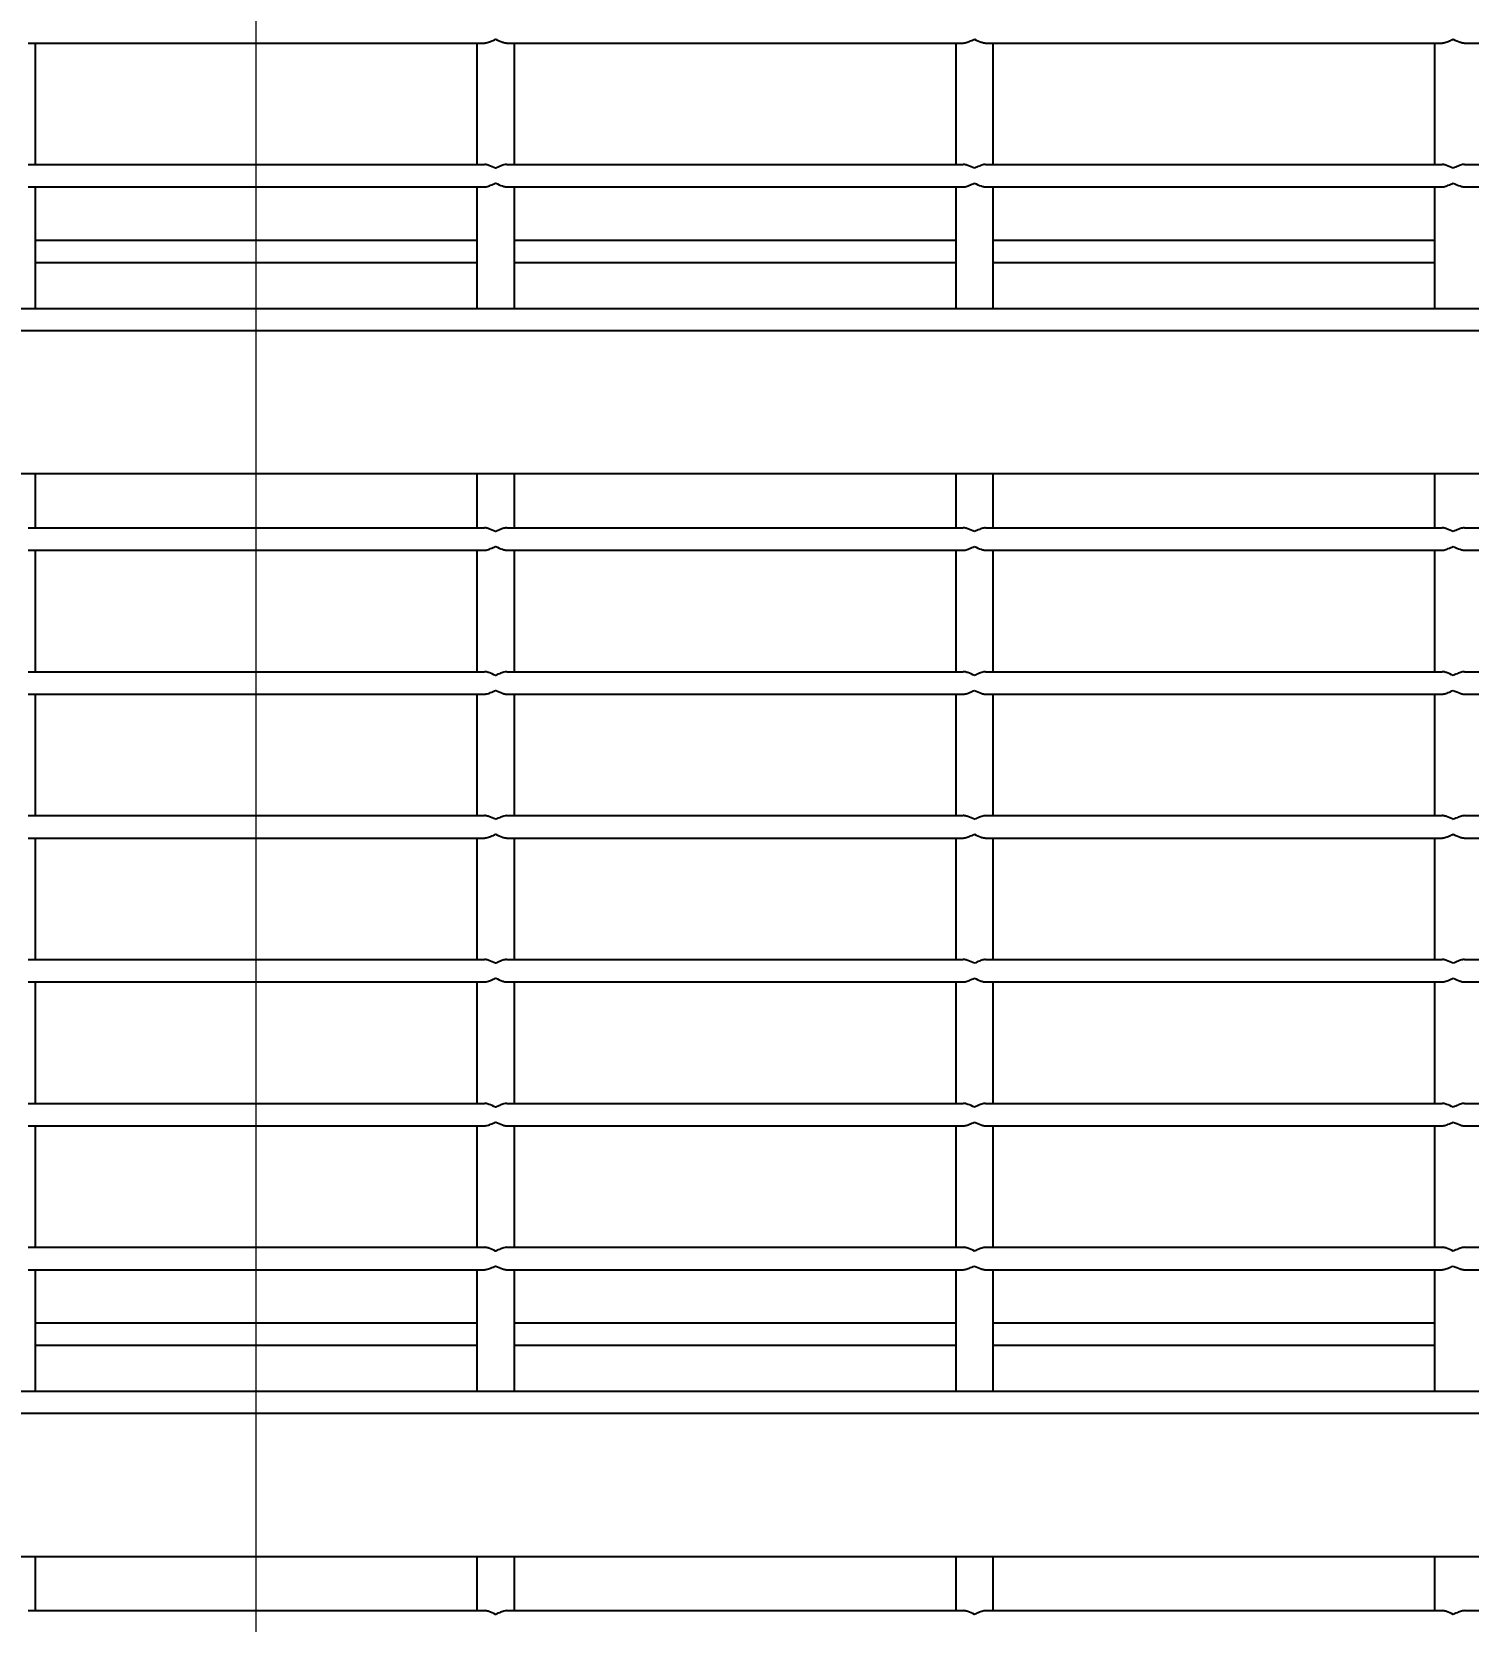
# Model space of a CAD drawing. Header units: millimetres. Extents: x 1293 to 41893, y 1011 to 26911.
# Drawn here: x 13346.9 to 13550.1, y 12550.4 to 12775.3 of the extents above; entities that cross this region are included whole.
import ezdxf

# ---------------------------------------------------------------- set-up
doc = ezdxf.new("R2010")
doc.units = ezdxf.units.MM
doc.header["$LTSCALE"] = 50
doc.linetypes.add('CENTERX2', pattern=[20.32, 12.7, -2.54, 2.54, -2.54])
doc.layers.add('CAPA_1', color=7, linetype='Continuous')
doc.styles.add('SLDTEXTSTYLE0', font='TXT', dxfattribs={"width": 0.75})
doc.dimstyles.new('SLDDIMSTYLE0', dxfattribs={"dimtxt": 100, "dimasz": 100, "dimexe": 0, "dimexo": 0.0625, "dimgap": 25, "dimtad": 2, "dimdec": 0, "dimlfac": 1.5, "dimrnd": 1e-09, "dimzin": 12, "dimdsep": 46, "dimtxsty": 'SLDTEXTSTYLE0', "dimsah": 1, "dimcen": 0.09, "dimadec": 0, "dimazin": 3, "dimtfac": 1, "dimtdec": 0, "dimtofl": 0, "dimtmove": 0, "dimatfit": 3, "dimfxl": 1, "dimfrac": 2, "dimtolj": 1, "dimtzin": 12, "dimarcsym": 0})

# ---------------------------------------------------------------- blocks, each defined once
blk = doc.blocks.new('_D_19')
at = {"layer": 'CAPA_1', "transparency": 16777216}
for p, q in [((16745.16, 13594.82), (16745.16, 10791.15)), ((13378.61, 10942.55), (13378.61, 10791.15)), ((13378.61, 10841.15), (16745.16, 10841.15))]:
    blk.add_line(p, q, dxfattribs=at)
for points in [[(13378.61, 10841.15), (13478.61, 10825.76), (13478.61, 10856.53)], [(16745.16, 10841.15), (16645.16, 10856.53), (16645.16, 10825.76)]]:
    blk.add_solid(points, dxfattribs=at)
at = {"layer": 'CAPA_1', "transparency": 16777216, "insert": (14914.11, 10970.05), "char_height": 100, "attachment_point": 1, "style": 'SLDTEXTSTYLE0'}
blk.add_mtext('5050', dxfattribs=at)

msp = doc.modelspace()

# ---------------------------------------------------------------- linework, layer by layer
at = {"color": 7, "linetype": 'Continuous', "lineweight": 25}
for p, q in [((13346.3343163, 12773.6870959), (13410.8926497, 12773.6870959)), ((13347.3926497, 12756.5020959), (13347.3926497, 12773.6870959)), ((13409.8343163, 12773.6870959), (13409.8343163, 12756.5020959)), ((13414.0676497, 12773.6870959), (13478.625983, 12773.6870959)), ((13415.125983, 12756.5020959), (13415.125983, 12773.6870959)), ((13477.5676497, 12773.6870959), (13477.5676497, 12756.5020959)), ((13481.800983, 12773.6870959), (13546.3593163, 12773.6870959)), ((13482.8593163, 12756.5020959), (13482.8593163, 12773.6870959)), ((13545.300983, 12773.6870959), (13545.300983, 12756.5020959)), ((13549.5343163, 12773.6870959), (13614.0926497, 12773.6870959)), ((13346.3343163, 12756.5020959), (13410.8926497, 12756.5020959)), ((13414.0676497, 12756.5020959), (13478.625983, 12756.5020959)), ((13481.800983, 12756.5020959), (13546.3593163, 12756.5020959)), ((13549.5343163, 12756.5020959), (13614.0926497, 12756.5020959)), ((13346.3343163, 12753.3270959), (13410.8926497, 12753.3270959)), ((13347.3926497, 12736.1420959), (13347.3926497, 12753.3270959)), ((13409.8343163, 12753.3270959), (13409.8343163, 12736.1420959)), ((13414.0676497, 12753.3270959), (13478.625983, 12753.3270959)), ((13415.125983, 12736.1420959), (13415.125983, 12753.3270959)), ((13477.5676497, 12753.3270959), (13477.5676497, 12736.1420959)), ((13481.800983, 12753.3270959), (13546.3593163, 12753.3270959)), ((13482.8593163, 12736.1420959), (13482.8593163, 12753.3270959)), ((13545.300983, 12753.3270959), (13545.300983, 12736.1420959)), ((13549.5343163, 12753.3270959), (13614.0926497, 12753.3270959)), ((13347.3926497, 12745.8132072), (13409.8343163, 12745.8132072)), ((13415.125983, 12745.8132072), (13477.5676497, 12745.8132072)), ((13482.8593163, 12745.8132072), (13545.300983, 12745.8132072)), ((13347.3926497, 12742.6382072), (13409.8343163, 12742.6382072)), ((13415.125983, 12742.6382072), (13477.5676497, 12742.6382072)), ((13482.8593163, 12742.6382072), (13545.300983, 12742.6382072)), ((13126.7301497, 12736.1420959), (13630.4968163, 12736.1420959)), ((13630.4968163, 12732.9670959), (13126.7301497, 12732.9670959)), ((13124.6101497, 12712.7554292), (13632.6168163, 12712.7554292)), ((13347.3926497, 12705.0932072), (13347.3926497, 12712.7554292)), ((13409.8343163, 12712.7554292), (13409.8343163, 12705.0932072)), ((13415.125983, 12705.0932072), (13415.125983, 12712.7554292)), ((13477.5676497, 12712.7554292), (13477.5676497, 12705.0932072)), ((13482.8593163, 12705.0932072), (13482.8593163, 12712.7554292)), ((13545.300983, 12712.7554292), (13545.300983, 12705.0932072)), ((13346.3343163, 12705.0932072), (13410.8926497, 12705.0932072)), ((13414.0676497, 12705.0932072), (13478.625983, 12705.0932072)), ((13481.800983, 12705.0932072), (13546.3593163, 12705.0932072)), ((13549.5343163, 12705.0932072), (13614.0926497, 12705.0932072)), ((13346.3343163, 12701.9182072), (13410.8926497, 12701.9182072)), ((13347.3926497, 12684.7332072), (13347.3926497, 12701.9182072)), ((13409.8343163, 12701.9182072), (13409.8343163, 12684.7332072)), ((13414.0676497, 12701.9182072), (13478.625983, 12701.9182072)), ((13415.125983, 12684.7332072), (13415.125983, 12701.9182072)), ((13477.5676497, 12701.9182072), (13477.5676497, 12684.7332072)), ((13481.800983, 12701.9182072), (13546.3593163, 12701.9182072)), ((13482.8593163, 12684.7332072), (13482.8593163, 12701.9182072)), ((13545.300983, 12701.9182072), (13545.300983, 12684.7332072)), ((13549.5343163, 12701.9182072), (13614.0926497, 12701.9182072)), ((13346.3343163, 12684.7332072), (13410.8926497, 12684.7332072)), ((13414.0676497, 12684.7332072), (13478.625983, 12684.7332072)), ((13481.800983, 12684.7332072), (13546.3593163, 12684.7332072)), ((13549.5343163, 12684.7332072), (13614.0926497, 12684.7332072)), ((13346.3343163, 12681.5582072), (13410.8926497, 12681.5582072)), ((13347.3926497, 12664.3732072), (13347.3926497, 12681.5582072)), ((13409.8343163, 12681.5582072), (13409.8343163, 12664.3732072)), ((13414.0676497, 12681.5582072), (13478.625983, 12681.5582072)), ((13415.125983, 12664.3732072), (13415.125983, 12681.5582072)), ((13477.5676497, 12681.5582072), (13477.5676497, 12664.3732072)), ((13481.800983, 12681.5582072), (13546.3593163, 12681.5582072)), ((13482.8593163, 12664.3732072), (13482.8593163, 12681.5582072)), ((13545.300983, 12681.5582072), (13545.300983, 12664.3732072)), ((13549.5343163, 12681.5582072), (13614.0926497, 12681.5582072)), ((13346.3343163, 12664.3732072), (13410.8926497, 12664.3732072)), ((13414.0676497, 12664.3732072), (13478.625983, 12664.3732072)), ((13481.800983, 12664.3732072), (13546.3593163, 12664.3732072)), ((13549.5343163, 12664.3732072), (13614.0926497, 12664.3732072)), ((13346.3343163, 12661.1982072), (13410.8926497, 12661.1982072)), ((13347.3926497, 12644.0132072), (13347.3926497, 12661.1982072)), ((13409.8343163, 12661.1982072), (13409.8343163, 12644.0132072)), ((13414.0676497, 12661.1982072), (13478.625983, 12661.1982072)), ((13415.125983, 12644.0132072), (13415.125983, 12661.1982072)), ((13477.5676497, 12661.1982072), (13477.5676497, 12644.0132072)), ((13481.800983, 12661.1982072), (13546.3593163, 12661.1982072)), ((13482.8593163, 12644.0132072), (13482.8593163, 12661.1982072)), ((13545.300983, 12661.1982072), (13545.300983, 12644.0132072)), ((13549.5343163, 12661.1982072), (13614.0926497, 12661.1982072)), ((13346.3343163, 12644.0132072), (13410.8926497, 12644.0132072)), ((13414.0676497, 12644.0132072), (13478.625983, 12644.0132072)), ((13481.800983, 12644.0132072), (13546.3593163, 12644.0132072)), ((13549.5343163, 12644.0132072), (13614.0926497, 12644.0132072)), ((13346.3343163, 12640.8382072), (13410.8926497, 12640.8382072)), ((13347.3926497, 12623.6532072), (13347.3926497, 12640.8382072)), ((13409.8343163, 12640.8382072), (13409.8343163, 12623.6532072)), ((13414.0676497, 12640.8382072), (13478.625983, 12640.8382072)), ((13415.125983, 12623.6532072), (13415.125983, 12640.8382072)), ((13477.5676497, 12640.8382072), (13477.5676497, 12623.6532072)), ((13481.800983, 12640.8382072), (13546.3593163, 12640.8382072)), ((13482.8593163, 12623.6532072), (13482.8593163, 12640.8382072)), ((13545.300983, 12640.8382072), (13545.300983, 12623.6532072)), ((13549.5343163, 12640.8382072), (13614.0926497, 12640.8382072)), ((13346.3343163, 12623.6532072), (13410.8926497, 12623.6532072)), ((13414.0676497, 12623.6532072), (13478.625983, 12623.6532072)), ((13481.800983, 12623.6532072), (13546.3593163, 12623.6532072)), ((13549.5343163, 12623.6532072), (13614.0926497, 12623.6532072)), ((13346.3343163, 12620.4782072), (13410.8926497, 12620.4782072)), ((13347.3926497, 12603.2932072), (13347.3926497, 12620.4782072)), ((13409.8343163, 12620.4782072), (13409.8343163, 12603.2932072)), ((13414.0676497, 12620.4782072), (13478.625983, 12620.4782072)), ((13415.125983, 12603.2932072), (13415.125983, 12620.4782072)), ((13477.5676497, 12620.4782072), (13477.5676497, 12603.2932072)), ((13481.800983, 12620.4782072), (13546.3593163, 12620.4782072)), ((13482.8593163, 12603.2932072), (13482.8593163, 12620.4782072)), ((13545.300983, 12620.4782072), (13545.300983, 12603.2932072)), ((13549.5343163, 12620.4782072), (13614.0926497, 12620.4782072)), ((13346.3343163, 12603.2932072), (13410.8926497, 12603.2932072)), ((13414.0676497, 12603.2932072), (13478.625983, 12603.2932072)), ((13481.800983, 12603.2932072), (13546.3593163, 12603.2932072)), ((13549.5343163, 12603.2932072), (13614.0926497, 12603.2932072)), ((13346.3343163, 12600.1182072), (13410.8926497, 12600.1182072)), ((13347.3926497, 12582.9332072), (13347.3926497, 12600.1182072)), ((13409.8343163, 12600.1182072), (13409.8343163, 12582.9332072)), ((13414.0676497, 12600.1182072), (13478.625983, 12600.1182072)), ((13415.125983, 12582.9332072), (13415.125983, 12600.1182072)), ((13477.5676497, 12600.1182072), (13477.5676497, 12582.9332072)), ((13481.800983, 12600.1182072), (13546.3593163, 12600.1182072)), ((13482.8593163, 12582.9332072), (13482.8593163, 12600.1182072)), ((13545.300983, 12600.1182072), (13545.300983, 12582.9332072)), ((13549.5343163, 12600.1182072), (13614.0926497, 12600.1182072)), ((13347.3926497, 12592.6043186), (13409.8343163, 12592.6043186)), ((13415.125983, 12592.6043186), (13477.5676497, 12592.6043186)), ((13482.8593163, 12592.6043186), (13545.300983, 12592.6043186)), ((13347.3926497, 12589.4293186), (13409.8343163, 12589.4293186)), ((13415.125983, 12589.4293186), (13477.5676497, 12589.4293186)), ((13482.8593163, 12589.4293186), (13545.300983, 12589.4293186)), ((13126.7301497, 12582.9332072), (13630.4968163, 12582.9332072)), ((13630.4968163, 12579.7582072), (13126.7301497, 12579.7582072)), ((13124.6101497, 12559.5465406), (13632.6168163, 12559.5465406)), ((13347.3926497, 12551.8843186), (13347.3926497, 12559.5465406)), ((13409.8343163, 12559.5465406), (13409.8343163, 12551.8843186)), ((13415.125983, 12551.8843186), (13415.125983, 12559.5465406)), ((13477.5676497, 12559.5465406), (13477.5676497, 12551.8843186)), ((13482.8593163, 12551.8843186), (13482.8593163, 12559.5465406)), ((13545.300983, 12559.5465406), (13545.300983, 12551.8843186)), ((13346.3343163, 12551.8843186), (13410.8926497, 12551.8843186)), ((13414.0676497, 12551.8843186), (13478.625983, 12551.8843186)), ((13481.800983, 12551.8843186), (13546.3593163, 12551.8843186)), ((13549.5343163, 12551.8843186), (13614.0926497, 12551.8843186))]:
    msp.add_line(p, q, dxfattribs=at)
for points, knots in [([(13410.8926497, 12773.6870959), (13410.9771849, 12773.6936573), (13411.2544196, 12773.7151756), (13411.7894791, 12773.909983), (13412.2408128, 12774.1092233), (13412.4775937, 12774.2151194), (13412.4801497, 12774.2162625)], [0, 0, 0, 0, 0.17236145373, 0.56526223843, 0.99530719289, 1, 1, 1, 1]), ([(13412.4801497, 12774.2162625), (13412.4827055, 12774.2151195), (13412.8026439, 12774.0720386), (13413.2781596, 12773.859768), (13413.8008014, 12773.7034234), (13414.0015568, 12773.6911399), (13414.0676497, 12773.6870959)], [0, 0, 0, 0, 0.00469712726, 0.58797300745, 0.86435219951, 1, 1, 1, 1]), ([(13478.625983, 12773.6870959), (13478.7105182, 12773.6936573), (13478.987753, 12773.7151756), (13479.5228124, 12773.909983), (13479.9741461, 12774.1092233), (13480.210927, 12774.2151194), (13480.213483, 12774.2162625)], [0, 0, 0, 0, 0.1723614537, 0.5652622384, 0.9953071929, 1, 1, 1, 1]), ([(13480.213483, 12774.2162625), (13480.2160389, 12774.2151195), (13480.5359773, 12774.0720386), (13481.0114929, 12773.859768), (13481.5341348, 12773.7034234), (13481.7348902, 12773.6911399), (13481.800983, 12773.6870959)], [0, 0, 0, 0, 0.0046971273, 0.5879730074, 0.8643521995, 1, 1, 1, 1]), ([(13546.3593163, 12773.6870959), (13546.4438516, 12773.6936573), (13546.7210863, 12773.7151756), (13547.2561457, 12773.909983), (13547.7074794, 12774.1092233), (13547.9442604, 12774.2151194), (13547.9468163, 12774.2162625)], [0, 0, 0, 0, 0.1723614537, 0.5652622384, 0.9953071929, 1, 1, 1, 1]), ([(13547.9468163, 12774.2162625), (13547.9493722, 12774.2151195), (13548.2693106, 12774.0720386), (13548.7448262, 12773.859768), (13549.2674681, 12773.7034234), (13549.4682235, 12773.6911399), (13549.5343163, 12773.6870959)], [0, 0, 0, 0, 0.0046971273, 0.5879730075, 0.8643521995, 1, 1, 1, 1]), ([(13412.4801497, 12755.9729292), (13412.4775938, 12755.9740722), (13412.1576554, 12756.1171531), (13411.6821398, 12756.3294238), (13411.1594979, 12756.4857683), (13410.9587425, 12756.4980519), (13410.8926497, 12756.5020959)], [0, 0, 0, 0, 0.0046971273, 0.5879730074, 0.8643521995, 1, 1, 1, 1]), ([(13414.0676497, 12756.5020959), (13413.9831144, 12756.4955344), (13413.7058797, 12756.4740161), (13413.1708202, 12756.2792087), (13412.7194866, 12756.0799685), (13412.4827056, 12755.9740723), (13412.4801497, 12755.9729292)], [0, 0, 0, 0, 0.1723614537, 0.5652622384, 0.9953071929, 1, 1, 1, 1]), ([(13480.213483, 12755.9729292), (13480.2109271, 12755.9740722), (13479.8909887, 12756.1171531), (13479.4154731, 12756.3294238), (13478.8928312, 12756.4857683), (13478.6920758, 12756.4980519), (13478.625983, 12756.5020959)], [0, 0, 0, 0, 0.0046971273, 0.5879730073, 0.8643521995, 1, 1, 1, 1]), ([(13481.800983, 12756.5020959), (13481.7164478, 12756.4955344), (13481.439213, 12756.4740161), (13480.9041536, 12756.2792087), (13480.4528199, 12756.0799685), (13480.2160389, 12755.9740723), (13480.213483, 12755.9729292)], [0, 0, 0, 0, 0.1723614537, 0.5652622384, 0.9953071929, 1, 1, 1, 1]), ([(13547.9468163, 12755.9729292), (13547.9442604, 12755.9740722), (13547.6243221, 12756.1171531), (13547.1488064, 12756.3294238), (13546.6261645, 12756.4857683), (13546.4254092, 12756.4980519), (13546.3593163, 12756.5020959)], [0, 0, 0, 0, 0.0046971273, 0.5879730074, 0.8643521995, 1, 1, 1, 1]), ([(13549.5343163, 12756.5020959), (13549.4497811, 12756.4955344), (13549.1725464, 12756.4740161), (13548.6374869, 12756.2792087), (13548.1861532, 12756.0799685), (13547.9493723, 12755.9740723), (13547.9468163, 12755.9729292)], [0, 0, 0, 0, 0.1723614537, 0.5652622384, 0.9953071929, 1, 1, 1, 1]), ([(13410.8926497, 12753.3270959), (13410.9771849, 12753.3336573), (13411.2544196, 12753.3551756), (13411.7894791, 12753.549983), (13412.2408128, 12753.7492233), (13412.4775937, 12753.8551194), (13412.4801497, 12753.8562625)], [0, 0, 0, 0, 0.1723614537, 0.5652622384, 0.9953071929, 1, 1, 1, 1]), ([(13412.4801497, 12753.8562625), (13412.4827055, 12753.8551195), (13412.8026439, 12753.7120386), (13413.2781596, 12753.499768), (13413.8008014, 12753.3434234), (13414.0015568, 12753.3311399), (13414.0676497, 12753.3270959)], [0, 0, 0, 0, 0.00469712726, 0.58797300745, 0.86435219951, 1, 1, 1, 1]), ([(13478.625983, 12753.3270959), (13478.7105182, 12753.3336573), (13478.987753, 12753.3551756), (13479.5228124, 12753.549983), (13479.9741461, 12753.7492233), (13480.210927, 12753.8551194), (13480.213483, 12753.8562625)], [0, 0, 0, 0, 0.1723614537, 0.5652622384, 0.9953071929, 1, 1, 1, 1]), ([(13480.213483, 12753.8562625), (13480.2160389, 12753.8551195), (13480.5359773, 12753.7120386), (13481.0114929, 12753.499768), (13481.5341348, 12753.3434234), (13481.7348902, 12753.3311399), (13481.800983, 12753.3270959)], [0, 0, 0, 0, 0.0046971273, 0.5879730074, 0.8643521995, 1, 1, 1, 1]), ([(13546.3593163, 12753.3270959), (13546.4438516, 12753.3336573), (13546.7210863, 12753.3551756), (13547.2561457, 12753.549983), (13547.7074794, 12753.7492233), (13547.9442604, 12753.8551194), (13547.9468163, 12753.8562625)], [0, 0, 0, 0, 0.1723614537, 0.5652622384, 0.9953071929, 1, 1, 1, 1]), ([(13547.9468163, 12753.8562625), (13547.9493722, 12753.8551195), (13548.2693106, 12753.7120386), (13548.7448262, 12753.499768), (13549.2674681, 12753.3434234), (13549.4682235, 12753.3311399), (13549.5343163, 12753.3270959)], [0, 0, 0, 0, 0.0046971273, 0.5879730075, 0.8643521995, 1, 1, 1, 1]), ([(13412.4801497, 12704.5640406), (13412.4775938, 12704.5651836), (13412.1576554, 12704.7082645), (13411.6821398, 12704.9205351), (13411.1594979, 12705.0768797), (13410.9587425, 12705.0891632), (13410.8926497, 12705.0932072)], [0, 0, 0, 0, 0.0046971273, 0.5879730074, 0.8643521995, 1, 1, 1, 1]), ([(13414.0676497, 12705.0932072), (13413.9831144, 12705.0866458), (13413.7058797, 12705.0651275), (13413.1708202, 12704.8703201), (13412.7194866, 12704.6710798), (13412.4827056, 12704.5651837), (13412.4801497, 12704.5640406)], [0, 0, 0, 0, 0.1723614537, 0.5652622384, 0.9953071929, 1, 1, 1, 1]), ([(13480.213483, 12704.5640406), (13480.2109271, 12704.5651836), (13479.8909887, 12704.7082645), (13479.4154731, 12704.9205351), (13478.8928312, 12705.0768797), (13478.6920758, 12705.0891632), (13478.625983, 12705.0932072)], [0, 0, 0, 0, 0.0046971273, 0.5879730073, 0.8643521995, 1, 1, 1, 1]), ([(13481.800983, 12705.0932072), (13481.7164478, 12705.0866458), (13481.439213, 12705.0651275), (13480.9041536, 12704.8703201), (13480.4528199, 12704.6710798), (13480.2160389, 12704.5651837), (13480.213483, 12704.5640406)], [0, 0, 0, 0, 0.1723614537, 0.5652622384, 0.9953071929, 1, 1, 1, 1]), ([(13547.9468163, 12704.5640406), (13547.9442604, 12704.5651836), (13547.6243221, 12704.7082645), (13547.1488064, 12704.9205351), (13546.6261645, 12705.0768797), (13546.4254092, 12705.0891632), (13546.3593163, 12705.0932072)], [0, 0, 0, 0, 0.0046971273, 0.5879730074, 0.8643521995, 1, 1, 1, 1]), ([(13549.5343163, 12705.0932072), (13549.4497811, 12705.0866458), (13549.1725464, 12705.0651275), (13548.6374869, 12704.8703201), (13548.1861532, 12704.6710798), (13547.9493723, 12704.5651837), (13547.9468163, 12704.5640406)], [0, 0, 0, 0, 0.1723614537, 0.5652622384, 0.9953071929, 1, 1, 1, 1]), ([(13410.8926497, 12701.9182072), (13410.9771849, 12701.9247687), (13411.2544196, 12701.946287), (13411.7894791, 12702.1410944), (13412.2408128, 12702.3403347), (13412.4775937, 12702.4462308), (13412.4801497, 12702.4473739)], [0, 0, 0, 0, 0.1723614537, 0.5652622384, 0.9953071929, 1, 1, 1, 1]), ([(13412.4801497, 12702.4473739), (13412.4827055, 12702.4462309), (13412.8026439, 12702.30315), (13413.2781596, 12702.0908794), (13413.8008014, 12701.9345348), (13414.0015568, 12701.9222512), (13414.0676497, 12701.9182072)], [0, 0, 0, 0, 0.0046971273, 0.5879730075, 0.8643521995, 1, 1, 1, 1]), ([(13478.625983, 12701.9182072), (13478.7105182, 12701.9247687), (13478.987753, 12701.946287), (13479.5228124, 12702.1410944), (13479.9741461, 12702.3403347), (13480.210927, 12702.4462308), (13480.213483, 12702.4473739)], [0, 0, 0, 0, 0.1723614537, 0.5652622384, 0.9953071929, 1, 1, 1, 1]), ([(13480.213483, 12702.4473739), (13480.2160389, 12702.4462309), (13480.5359773, 12702.30315), (13481.0114929, 12702.0908794), (13481.5341348, 12701.9345348), (13481.7348902, 12701.9222512), (13481.800983, 12701.9182072)], [0, 0, 0, 0, 0.0046971273, 0.5879730074, 0.8643521995, 1, 1, 1, 1]), ([(13546.3593163, 12701.9182072), (13546.4438516, 12701.9247687), (13546.7210863, 12701.946287), (13547.2561457, 12702.1410944), (13547.7074794, 12702.3403347), (13547.9442604, 12702.4462308), (13547.9468163, 12702.4473739)], [0, 0, 0, 0, 0.1723614537, 0.5652622384, 0.9953071929, 1, 1, 1, 1]), ([(13547.9468163, 12702.4473739), (13547.9493722, 12702.4462309), (13548.2693106, 12702.30315), (13548.7448262, 12702.0908794), (13549.2674681, 12701.9345348), (13549.4682235, 12701.9222512), (13549.5343163, 12701.9182072)], [0, 0, 0, 0, 0.0046971273, 0.5879730075, 0.8643521995, 1, 1, 1, 1]), ([(13412.4801497, 12684.2040406), (13412.4775938, 12684.2051836), (13412.1576554, 12684.3482645), (13411.6821398, 12684.5605351), (13411.1594979, 12684.7168797), (13410.9587425, 12684.7291632), (13410.8926497, 12684.7332072)], [0, 0, 0, 0, 0.0046971273, 0.5879730074, 0.8643521995, 1, 1, 1, 1]), ([(13414.0676497, 12684.7332072), (13413.9831144, 12684.7266458), (13413.7058797, 12684.7051275), (13413.1708202, 12684.5103201), (13412.7194866, 12684.3110798), (13412.4827056, 12684.2051837), (13412.4801497, 12684.2040406)], [0, 0, 0, 0, 0.1723614537, 0.5652622384, 0.9953071929, 1, 1, 1, 1]), ([(13480.213483, 12684.2040406), (13480.2109271, 12684.2051836), (13479.8909887, 12684.3482645), (13479.4154731, 12684.5605351), (13478.8928312, 12684.7168797), (13478.6920758, 12684.7291632), (13478.625983, 12684.7332072)], [0, 0, 0, 0, 0.0046971273, 0.5879730073, 0.8643521995, 1, 1, 1, 1]), ([(13481.800983, 12684.7332072), (13481.7164478, 12684.7266458), (13481.439213, 12684.7051275), (13480.9041536, 12684.5103201), (13480.4528199, 12684.3110798), (13480.2160389, 12684.2051837), (13480.213483, 12684.2040406)], [0, 0, 0, 0, 0.1723614537, 0.5652622384, 0.9953071929, 1, 1, 1, 1]), ([(13547.9468163, 12684.2040406), (13547.9442604, 12684.2051836), (13547.6243221, 12684.3482645), (13547.1488064, 12684.5605351), (13546.6261645, 12684.7168797), (13546.4254092, 12684.7291632), (13546.3593163, 12684.7332072)], [0, 0, 0, 0, 0.0046971273, 0.5879730074, 0.8643521995, 1, 1, 1, 1]), ([(13549.5343163, 12684.7332072), (13549.4497811, 12684.7266458), (13549.1725464, 12684.7051275), (13548.6374869, 12684.5103201), (13548.1861532, 12684.3110798), (13547.9493723, 12684.2051837), (13547.9468163, 12684.2040406)], [0, 0, 0, 0, 0.1723614537, 0.5652622384, 0.9953071929, 1, 1, 1, 1]), ([(13410.8926497, 12681.5582072), (13410.9771849, 12681.5647687), (13411.2544196, 12681.586287), (13411.7894791, 12681.7810944), (13412.2408128, 12681.9803347), (13412.4775937, 12682.0862308), (13412.4801497, 12682.0873739)], [0, 0, 0, 0, 0.1723614537, 0.5652622384, 0.9953071929, 1, 1, 1, 1]), ([(13412.4801497, 12682.0873739), (13412.4827055, 12682.0862309), (13412.8026439, 12681.94315), (13413.2781596, 12681.7308794), (13413.8008014, 12681.5745348), (13414.0015568, 12681.5622512), (13414.0676497, 12681.5582072)], [0, 0, 0, 0, 0.0046971273, 0.5879730075, 0.8643521995, 1, 1, 1, 1]), ([(13478.625983, 12681.5582072), (13478.7105182, 12681.5647687), (13478.987753, 12681.586287), (13479.5228124, 12681.7810944), (13479.9741461, 12681.9803347), (13480.210927, 12682.0862308), (13480.213483, 12682.0873739)], [0, 0, 0, 0, 0.1723614537, 0.5652622384, 0.9953071929, 1, 1, 1, 1]), ([(13480.213483, 12682.0873739), (13480.2160389, 12682.0862309), (13480.5359773, 12681.94315), (13481.0114929, 12681.7308794), (13481.5341348, 12681.5745348), (13481.7348902, 12681.5622512), (13481.800983, 12681.5582072)], [0, 0, 0, 0, 0.0046971273, 0.5879730074, 0.8643521995, 1, 1, 1, 1]), ([(13546.3593163, 12681.5582072), (13546.4438516, 12681.5647687), (13546.7210863, 12681.586287), (13547.2561457, 12681.7810944), (13547.7074794, 12681.9803347), (13547.9442604, 12682.0862308), (13547.9468163, 12682.0873739)], [0, 0, 0, 0, 0.1723614537, 0.5652622384, 0.9953071929, 1, 1, 1, 1]), ([(13547.9468163, 12682.0873739), (13547.9493722, 12682.0862309), (13548.2693106, 12681.94315), (13548.7448262, 12681.7308794), (13549.2674681, 12681.5745348), (13549.4682235, 12681.5622512), (13549.5343163, 12681.5582072)], [0, 0, 0, 0, 0.0046971273, 0.5879730075, 0.8643521995, 1, 1, 1, 1]), ([(13412.4801497, 12663.8440406), (13412.4775938, 12663.8451836), (13412.1576554, 12663.9882645), (13411.6821398, 12664.2005351), (13411.1594979, 12664.3568797), (13410.9587425, 12664.3691632), (13410.8926497, 12664.3732072)], [0, 0, 0, 0, 0.0046971273, 0.5879730074, 0.8643521995, 1, 1, 1, 1]), ([(13414.0676497, 12664.3732072), (13413.9831144, 12664.3666458), (13413.7058797, 12664.3451275), (13413.1708202, 12664.1503201), (13412.7194866, 12663.9510798), (13412.4827056, 12663.8451837), (13412.4801497, 12663.8440406)], [0, 0, 0, 0, 0.1723614537, 0.5652622384, 0.9953071929, 1, 1, 1, 1]), ([(13480.213483, 12663.8440406), (13480.2109271, 12663.8451836), (13479.8909887, 12663.9882645), (13479.4154731, 12664.2005351), (13478.8928312, 12664.3568797), (13478.6920758, 12664.3691632), (13478.625983, 12664.3732072)], [0, 0, 0, 0, 0.0046971273, 0.5879730073, 0.8643521995, 1, 1, 1, 1]), ([(13481.800983, 12664.3732072), (13481.7164478, 12664.3666458), (13481.439213, 12664.3451275), (13480.9041536, 12664.1503201), (13480.4528199, 12663.9510798), (13480.2160389, 12663.8451837), (13480.213483, 12663.8440406)], [0, 0, 0, 0, 0.1723614537, 0.5652622384, 0.9953071929, 1, 1, 1, 1]), ([(13547.9468163, 12663.8440406), (13547.9442604, 12663.8451836), (13547.6243221, 12663.9882645), (13547.1488064, 12664.2005351), (13546.6261645, 12664.3568797), (13546.4254092, 12664.3691632), (13546.3593163, 12664.3732072)], [0, 0, 0, 0, 0.0046971273, 0.5879730074, 0.8643521995, 1, 1, 1, 1]), ([(13549.5343163, 12664.3732072), (13549.4497811, 12664.3666458), (13549.1725464, 12664.3451275), (13548.6374869, 12664.1503201), (13548.1861532, 12663.9510798), (13547.9493723, 12663.8451837), (13547.9468163, 12663.8440406)], [0, 0, 0, 0, 0.1723614537, 0.5652622384, 0.9953071929, 1, 1, 1, 1]), ([(13410.8926497, 12661.1982072), (13410.9771849, 12661.2047687), (13411.2544196, 12661.226287), (13411.7894791, 12661.4210944), (13412.2408128, 12661.6203347), (13412.4775937, 12661.7262308), (13412.4801497, 12661.7273739)], [0, 0, 0, 0, 0.1723614537, 0.5652622384, 0.9953071929, 1, 1, 1, 1]), ([(13412.4801497, 12661.7273739), (13412.4827055, 12661.7262309), (13412.8026439, 12661.58315), (13413.2781596, 12661.3708794), (13413.8008014, 12661.2145348), (13414.0015568, 12661.2022512), (13414.0676497, 12661.1982072)], [0, 0, 0, 0, 0.00469712726, 0.58797300745, 0.86435219951, 1, 1, 1, 1]), ([(13478.625983, 12661.1982072), (13478.7105182, 12661.2047687), (13478.987753, 12661.226287), (13479.5228124, 12661.4210944), (13479.9741461, 12661.6203347), (13480.210927, 12661.7262308), (13480.213483, 12661.7273739)], [0, 0, 0, 0, 0.17236145371, 0.5652622384, 0.99530719289, 1, 1, 1, 1]), ([(13480.213483, 12661.7273739), (13480.2160389, 12661.7262309), (13480.5359773, 12661.58315), (13481.0114929, 12661.3708794), (13481.5341348, 12661.2145348), (13481.7348902, 12661.2022512), (13481.800983, 12661.1982072)], [0, 0, 0, 0, 0.0046971273, 0.5879730074, 0.8643521995, 1, 1, 1, 1]), ([(13546.3593163, 12661.1982072), (13546.4438516, 12661.2047687), (13546.7210863, 12661.226287), (13547.2561457, 12661.4210944), (13547.7074794, 12661.6203347), (13547.9442604, 12661.7262308), (13547.9468163, 12661.7273739)], [0, 0, 0, 0, 0.1723614537, 0.5652622384, 0.9953071929, 1, 1, 1, 1]), ([(13547.9468163, 12661.7273739), (13547.9493722, 12661.7262309), (13548.2693106, 12661.58315), (13548.7448262, 12661.3708794), (13549.2674681, 12661.2145348), (13549.4682235, 12661.2022512), (13549.5343163, 12661.1982072)], [0, 0, 0, 0, 0.0046971273, 0.5879730075, 0.8643521995, 1, 1, 1, 1]), ([(13412.4801497, 12643.4840406), (13412.4775938, 12643.4851836), (13412.1576554, 12643.6282645), (13411.6821398, 12643.8405351), (13411.1594979, 12643.9968797), (13410.9587425, 12644.0091632), (13410.8926497, 12644.0132072)], [0, 0, 0, 0, 0.0046971273, 0.5879730074, 0.8643521995, 1, 1, 1, 1]), ([(13414.0676497, 12644.0132072), (13413.9831144, 12644.0066458), (13413.7058797, 12643.9851275), (13413.1708202, 12643.7903201), (13412.7194866, 12643.5910798), (13412.4827056, 12643.4851837), (13412.4801497, 12643.4840406)], [0, 0, 0, 0, 0.1723614537, 0.5652622384, 0.9953071929, 1, 1, 1, 1]), ([(13480.213483, 12643.4840406), (13480.2109271, 12643.4851836), (13479.8909887, 12643.6282645), (13479.4154731, 12643.8405351), (13478.8928312, 12643.9968797), (13478.6920758, 12644.0091632), (13478.625983, 12644.0132072)], [0, 0, 0, 0, 0.0046971273, 0.5879730073, 0.8643521995, 1, 1, 1, 1]), ([(13481.800983, 12644.0132072), (13481.7164478, 12644.0066458), (13481.439213, 12643.9851275), (13480.9041536, 12643.7903201), (13480.4528199, 12643.5910798), (13480.2160389, 12643.4851837), (13480.213483, 12643.4840406)], [0, 0, 0, 0, 0.1723614537, 0.5652622384, 0.9953071929, 1, 1, 1, 1]), ([(13547.9468163, 12643.4840406), (13547.9442604, 12643.4851836), (13547.6243221, 12643.6282645), (13547.1488064, 12643.8405351), (13546.6261645, 12643.9968797), (13546.4254092, 12644.0091632), (13546.3593163, 12644.0132072)], [0, 0, 0, 0, 0.00469712726, 0.58797300743, 0.86435219951, 1, 1, 1, 1]), ([(13549.5343163, 12644.0132072), (13549.4497811, 12644.0066458), (13549.1725464, 12643.9851275), (13548.6374869, 12643.7903201), (13548.1861532, 12643.5910798), (13547.9493723, 12643.4851837), (13547.9468163, 12643.4840406)], [0, 0, 0, 0, 0.1723614537, 0.5652622384, 0.9953071929, 1, 1, 1, 1]), ([(13410.8926497, 12640.8382072), (13410.9771849, 12640.8447687), (13411.2544196, 12640.866287), (13411.7894791, 12641.0610944), (13412.2408128, 12641.2603347), (13412.4775937, 12641.3662308), (13412.4801497, 12641.3673739)], [0, 0, 0, 0, 0.1723614537, 0.5652622384, 0.9953071929, 1, 1, 1, 1]), ([(13412.4801497, 12641.3673739), (13412.4827055, 12641.3662309), (13412.8026439, 12641.22315), (13413.2781596, 12641.0108794), (13413.8008014, 12640.8545348), (13414.0015568, 12640.8422512), (13414.0676497, 12640.8382072)], [0, 0, 0, 0, 0.00469712726, 0.58797300745, 0.86435219951, 1, 1, 1, 1]), ([(13478.625983, 12640.8382072), (13478.7105182, 12640.8447687), (13478.987753, 12640.866287), (13479.5228124, 12641.0610944), (13479.9741461, 12641.2603347), (13480.210927, 12641.3662308), (13480.213483, 12641.3673739)], [0, 0, 0, 0, 0.1723614537, 0.5652622384, 0.9953071929, 1, 1, 1, 1]), ([(13480.213483, 12641.3673739), (13480.2160389, 12641.3662309), (13480.5359773, 12641.22315), (13481.0114929, 12641.0108794), (13481.5341348, 12640.8545348), (13481.7348902, 12640.8422512), (13481.800983, 12640.8382072)], [0, 0, 0, 0, 0.00469712726, 0.58797300737, 0.86435219951, 1, 1, 1, 1]), ([(13546.3593163, 12640.8382072), (13546.4438516, 12640.8447687), (13546.7210863, 12640.866287), (13547.2561457, 12641.0610944), (13547.7074794, 12641.2603347), (13547.9442604, 12641.3662308), (13547.9468163, 12641.3673739)], [0, 0, 0, 0, 0.1723614537, 0.5652622384, 0.9953071929, 1, 1, 1, 1]), ([(13547.9468163, 12641.3673739), (13547.9493722, 12641.3662309), (13548.2693106, 12641.22315), (13548.7448262, 12641.0108794), (13549.2674681, 12640.8545348), (13549.4682235, 12640.8422512), (13549.5343163, 12640.8382072)], [0, 0, 0, 0, 0.0046971273, 0.5879730075, 0.8643521995, 1, 1, 1, 1]), ([(13412.4801497, 12623.1240406), (13412.4775938, 12623.1251836), (13412.1576554, 12623.2682645), (13411.6821398, 12623.4805351), (13411.1594979, 12623.6368797), (13410.9587425, 12623.6491632), (13410.8926497, 12623.6532072)], [0, 0, 0, 0, 0.00469712726, 0.58797300742, 0.86435219951, 1, 1, 1, 1]), ([(13414.0676497, 12623.6532072), (13413.9831144, 12623.6466458), (13413.7058797, 12623.6251275), (13413.1708202, 12623.4303201), (13412.7194866, 12623.2310798), (13412.4827056, 12623.1251837), (13412.4801497, 12623.1240406)], [0, 0, 0, 0, 0.1723614537, 0.5652622384, 0.9953071929, 1, 1, 1, 1]), ([(13480.213483, 12623.1240406), (13480.2109271, 12623.1251836), (13479.8909887, 12623.2682645), (13479.4154731, 12623.4805351), (13478.8928312, 12623.6368797), (13478.6920758, 12623.6491632), (13478.625983, 12623.6532072)], [0, 0, 0, 0, 0.0046971273, 0.5879730073, 0.8643521995, 1, 1, 1, 1]), ([(13481.800983, 12623.6532072), (13481.7164478, 12623.6466458), (13481.439213, 12623.6251275), (13480.9041536, 12623.4303201), (13480.4528199, 12623.2310798), (13480.2160389, 12623.1251837), (13480.213483, 12623.1240406)], [0, 0, 0, 0, 0.1723614537, 0.5652622384, 0.9953071929, 1, 1, 1, 1]), ([(13547.9468163, 12623.1240406), (13547.9442604, 12623.1251836), (13547.6243221, 12623.2682645), (13547.1488064, 12623.4805351), (13546.6261645, 12623.6368797), (13546.4254092, 12623.6491632), (13546.3593163, 12623.6532072)], [0, 0, 0, 0, 0.0046971273, 0.5879730074, 0.8643521995, 1, 1, 1, 1]), ([(13549.5343163, 12623.6532072), (13549.4497811, 12623.6466458), (13549.1725464, 12623.6251275), (13548.6374869, 12623.4303201), (13548.1861532, 12623.2310798), (13547.9493723, 12623.1251837), (13547.9468163, 12623.1240406)], [0, 0, 0, 0, 0.1723614537, 0.5652622384, 0.9953071929, 1, 1, 1, 1]), ([(13410.8926497, 12620.4782072), (13410.9771849, 12620.4847687), (13411.2544196, 12620.506287), (13411.7894791, 12620.7010944), (13412.2408128, 12620.9003347), (13412.4775937, 12621.0062308), (13412.4801497, 12621.0073739)], [0, 0, 0, 0, 0.1723614537, 0.5652622384, 0.9953071929, 1, 1, 1, 1]), ([(13412.4801497, 12621.0073739), (13412.4827055, 12621.0062309), (13412.8026439, 12620.86315), (13413.2781596, 12620.6508794), (13413.8008014, 12620.4945348), (13414.0015568, 12620.4822512), (13414.0676497, 12620.4782072)], [0, 0, 0, 0, 0.0046971273, 0.5879730075, 0.8643521995, 1, 1, 1, 1]), ([(13478.625983, 12620.4782072), (13478.7105182, 12620.4847687), (13478.987753, 12620.506287), (13479.5228124, 12620.7010944), (13479.9741461, 12620.9003347), (13480.210927, 12621.0062308), (13480.213483, 12621.0073739)], [0, 0, 0, 0, 0.1723614537, 0.5652622384, 0.9953071929, 1, 1, 1, 1]), ([(13480.213483, 12621.0073739), (13480.2160389, 12621.0062309), (13480.5359773, 12620.86315), (13481.0114929, 12620.6508794), (13481.5341348, 12620.4945348), (13481.7348902, 12620.4822512), (13481.800983, 12620.4782072)], [0, 0, 0, 0, 0.00469712726, 0.58797300737, 0.86435219951, 1, 1, 1, 1]), ([(13546.3593163, 12620.4782072), (13546.4438516, 12620.4847687), (13546.7210863, 12620.506287), (13547.2561457, 12620.7010944), (13547.7074794, 12620.9003347), (13547.9442604, 12621.0062308), (13547.9468163, 12621.0073739)], [0, 0, 0, 0, 0.1723614537, 0.5652622384, 0.9953071929, 1, 1, 1, 1]), ([(13547.9468163, 12621.0073739), (13547.9493722, 12621.0062309), (13548.2693106, 12620.86315), (13548.7448262, 12620.6508794), (13549.2674681, 12620.4945348), (13549.4682235, 12620.4822512), (13549.5343163, 12620.4782072)], [0, 0, 0, 0, 0.0046971273, 0.5879730075, 0.8643521995, 1, 1, 1, 1]), ([(13412.4801497, 12602.7640406), (13412.4775938, 12602.7651836), (13412.1576554, 12602.9082645), (13411.6821398, 12603.1205351), (13411.1594979, 12603.2768797), (13410.9587425, 12603.2891632), (13410.8926497, 12603.2932072)], [0, 0, 0, 0, 0.00469712726, 0.58797300742, 0.86435219951, 1, 1, 1, 1]), ([(13414.0676497, 12603.2932072), (13413.9831144, 12603.2866458), (13413.7058797, 12603.2651275), (13413.1708202, 12603.0703201), (13412.7194866, 12602.8710798), (13412.4827056, 12602.7651837), (13412.4801497, 12602.7640406)], [0, 0, 0, 0, 0.1723614537, 0.5652622384, 0.9953071929, 1, 1, 1, 1]), ([(13480.213483, 12602.7640406), (13480.2109271, 12602.7651836), (13479.8909887, 12602.9082645), (13479.4154731, 12603.1205351), (13478.8928312, 12603.2768797), (13478.6920758, 12603.2891632), (13478.625983, 12603.2932072)], [0, 0, 0, 0, 0.0046971273, 0.5879730073, 0.8643521995, 1, 1, 1, 1]), ([(13481.800983, 12603.2932072), (13481.7164478, 12603.2866458), (13481.439213, 12603.2651275), (13480.9041536, 12603.0703201), (13480.4528199, 12602.8710798), (13480.2160389, 12602.7651837), (13480.213483, 12602.7640406)], [0, 0, 0, 0, 0.1723614537, 0.5652622384, 0.9953071929, 1, 1, 1, 1]), ([(13547.9468163, 12602.7640406), (13547.9442604, 12602.7651836), (13547.6243221, 12602.9082645), (13547.1488064, 12603.1205351), (13546.6261645, 12603.2768797), (13546.4254092, 12603.2891632), (13546.3593163, 12603.2932072)], [0, 0, 0, 0, 0.0046971273, 0.5879730074, 0.8643521995, 1, 1, 1, 1]), ([(13549.5343163, 12603.2932072), (13549.4497811, 12603.2866458), (13549.1725464, 12603.2651275), (13548.6374869, 12603.0703201), (13548.1861532, 12602.8710798), (13547.9493723, 12602.7651837), (13547.9468163, 12602.7640406)], [0, 0, 0, 0, 0.1723614537, 0.5652622384, 0.9953071929, 1, 1, 1, 1]), ([(13410.8926497, 12600.1182072), (13410.9771849, 12600.1247687), (13411.2544196, 12600.146287), (13411.7894791, 12600.3410944), (13412.2408128, 12600.5403347), (13412.4775937, 12600.6462308), (13412.4801497, 12600.6473739)], [0, 0, 0, 0, 0.1723614537, 0.5652622384, 0.9953071929, 1, 1, 1, 1]), ([(13412.4801497, 12600.6473739), (13412.4827055, 12600.6462309), (13412.8026439, 12600.50315), (13413.2781596, 12600.2908794), (13413.8008014, 12600.1345348), (13414.0015568, 12600.1222512), (13414.0676497, 12600.1182072)], [0, 0, 0, 0, 0.0046971273, 0.5879730075, 0.8643521995, 1, 1, 1, 1]), ([(13478.625983, 12600.1182072), (13478.7105182, 12600.1247687), (13478.987753, 12600.146287), (13479.5228124, 12600.3410944), (13479.9741461, 12600.5403347), (13480.210927, 12600.6462308), (13480.213483, 12600.6473739)], [0, 0, 0, 0, 0.1723614537, 0.5652622384, 0.9953071929, 1, 1, 1, 1]), ([(13480.213483, 12600.6473739), (13480.2160389, 12600.6462309), (13480.5359773, 12600.50315), (13481.0114929, 12600.2908794), (13481.5341348, 12600.1345348), (13481.7348902, 12600.1222512), (13481.800983, 12600.1182072)], [0, 0, 0, 0, 0.0046971273, 0.5879730074, 0.8643521995, 1, 1, 1, 1]), ([(13546.3593163, 12600.1182072), (13546.4438516, 12600.1247687), (13546.7210863, 12600.146287), (13547.2561457, 12600.3410944), (13547.7074794, 12600.5403347), (13547.9442604, 12600.6462308), (13547.9468163, 12600.6473739)], [0, 0, 0, 0, 0.1723614537, 0.5652622384, 0.9953071929, 1, 1, 1, 1]), ([(13547.9468163, 12600.6473739), (13547.9493722, 12600.6462309), (13548.2693106, 12600.50315), (13548.7448262, 12600.2908794), (13549.2674681, 12600.1345348), (13549.4682235, 12600.1222512), (13549.5343163, 12600.1182072)], [0, 0, 0, 0, 0.0046971273, 0.5879730075, 0.8643521995, 1, 1, 1, 1]), ([(13412.4801497, 12551.355152), (13412.4775938, 12551.356295), (13412.1576554, 12551.4993759), (13411.6821398, 12551.7116465), (13411.1594979, 12551.8679911), (13410.9587425, 12551.8802746), (13410.8926497, 12551.8843186)], [0, 0, 0, 0, 0.0046971273, 0.5879730074, 0.8643521995, 1, 1, 1, 1]), ([(13414.0676497, 12551.8843186), (13413.9831144, 12551.8777572), (13413.7058797, 12551.8562389), (13413.1708202, 12551.6614315), (13412.7194866, 12551.4621912), (13412.4827056, 12551.3562951), (13412.4801497, 12551.355152)], [0, 0, 0, 0, 0.1723614537, 0.5652622384, 0.9953071929, 1, 1, 1, 1]), ([(13480.213483, 12551.355152), (13480.2109271, 12551.356295), (13479.8909887, 12551.4993759), (13479.4154731, 12551.7116465), (13478.8928312, 12551.8679911), (13478.6920758, 12551.8802746), (13478.625983, 12551.8843186)], [0, 0, 0, 0, 0.0046971273, 0.5879730073, 0.8643521995, 1, 1, 1, 1]), ([(13481.800983, 12551.8843186), (13481.7164478, 12551.8777572), (13481.439213, 12551.8562389), (13480.9041536, 12551.6614315), (13480.4528199, 12551.4621912), (13480.2160389, 12551.3562951), (13480.213483, 12551.355152)], [0, 0, 0, 0, 0.1723614537, 0.5652622384, 0.9953071929, 1, 1, 1, 1]), ([(13547.9468163, 12551.355152), (13547.9442604, 12551.356295), (13547.6243221, 12551.4993759), (13547.1488064, 12551.7116465), (13546.6261645, 12551.8679911), (13546.4254092, 12551.8802746), (13546.3593163, 12551.8843186)], [0, 0, 0, 0, 0.0046971273, 0.5879730074, 0.8643521995, 1, 1, 1, 1]), ([(13549.5343163, 12551.8843186), (13549.4497811, 12551.8777572), (13549.1725464, 12551.8562389), (13548.6374869, 12551.6614315), (13548.1861532, 12551.4621912), (13547.9493723, 12551.3562951), (13547.9468163, 12551.355152)], [0, 0, 0, 0, 0.1723614537, 0.5652622384, 0.9953071929, 1, 1, 1, 1])]:
    msp.add_open_spline(points, degree=3, knots=knots, dxfattribs=at)
at = {"layer": 'CAPA_1', "linetype": 'CENTERX2', "lineweight": 18, "ltscale": 0.666667}
msp.add_line((13378.6101497, 11006.0549012), (13378.6101497, 13356.5065398), dxfattribs=at)

# ---------------------------------------------------------------- dimensions: what is measured, and where the dimension line sits
at = {"layer": 'CAPA_1'}
dim = msp.add_linear_dim(base=(16745.1618891, 10841.1478125), p1=(13378.6101497, 11006.0549012), p2=(16745.1618891, 13658.3232972), dimstyle='SLDDIMSTYLE0', dxfattribs=at)
dim.commit()
dim.dimension.update_dxf_attribs({"geometry": '_D_19', "text_midpoint": (15061.8860194, 10841.1478125), "dimtype": 160})

doc.saveas('drawing.dxf')
